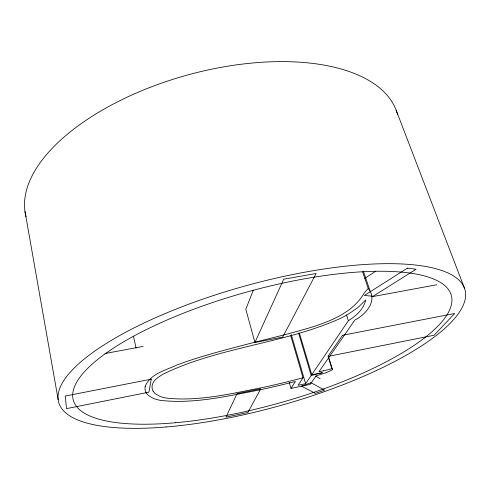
<?xml version="1.0" encoding="UTF-8"?>
<svg xmlns="http://www.w3.org/2000/svg" width="490" height="490" viewBox="0 0 490 490"><rect width="100%" height="100%" fill="white"/><g stroke="black" fill="none" stroke-linecap="round" stroke-linejoin="round"><path stroke-width="0.73" d="M145.15 386.365C150.32 373.741 165.877 370.262 177.123 364.921C198.805 356.855 221.211 350.963 243.579 345.138C267.221 338.927 291.115 333.604 314.464 326.316C333.304 320.062 353.517 311.334 363.96 293.443A85.762 26.295 -19.3 0 1 365.221 291.856L368.229 288.512L362.618 271.864M253.312 290.147L245.815 309.251L254.929 342.449L282.663 337.132L316.117 273.512L283.71 279.196L254.929 342.449M289.308 382.525L290.98 388.386L295.421 381.459L290.625 382.678A363.145 134.64 -17 0 1 258.377 390.187C226.319 396.312 193.544 404.121 160.738 400.404A78.308 22.393 -14.7 0 1 153.652 398.523L148.47 395.571L146.24 392.931M290.613 335.332L303.028 377.772L298.11 385.25L305.638 383.701L311.187 375.524L322.396 372.694L311.756 374.685L299.359 332.93M311.756 374.685L348.378 320.711C356.101 315.909 363.702 309.178 365.754 299.929L358.11 307.365L348.978 313.716A62.071 20.145 -16.7 0 1 340.066 318.586C283.532 343.809 219.434 346.846 163.562 373.937A42.495 12.311 -14.1 0 0 153.333 382.243L152.249 384.95A108.094 31.066 -15.3 0 0 153.064 391.155M364.836 278.332L375.622 271.276M332.33 369.227L331.853 368.633L328.024 369.705A35.788 9.635 -16.6 0 1 323.327 370.826M303.028 377.772L288.978 381.385A355.501 131.688 -17 0 1 262.891 387.48C231.157 393.611 198.732 401.671 166.226 398.07A71.791 20.525 -14.7 0 1 159.771 396.318L155.091 393.58L153.119 391.143M323.32 370.832L318.959 371.745L354.864 320.056C365.865 314.513 378.329 300.382 368.229 288.512M290.98 388.386L310.139 384.43L316.142 375.793L319.835 374.691A50.887 13.793 -16.3 0 0 326.156 372.663L331.975 370.054A4.116 1.066 -16.5 0 0 332.306 369.693L332.385 369.374M104.927 353.553L143.203 346.393M371.543 296.811L436.713 284.757M315.56 376.057L320.129 378.684M396.165 110.244L464.434 288.108M363.519 271.534L370.201 291.379M346.504 314.886L348.378 320.711M328.576 356.971L332.398 369.374M328.478 357.657L331.853 368.633M298.612 333.127L311.187 375.524M291.256 334.584L305.638 383.701M133.464 336.171L136.067 348.121M24.99 211.49L58.175 399.656M146.185 392.943A115.224 33.142 -15.3 0 1 145.205 386.353M26.062 216.745A192.65 93.927 -15.5 0 1 187.572 74.995A192.65 93.927 -15.5 0 1 397.574 114.599M151.245 379.168L148.911 392.178L66.499 408.629L65.256 396.043L151.245 379.168M237.056 393.648L225.945 417.137L247.879 412.513L260.766 388.791L237.056 393.648M342.51 335.289L327.92 356.438L434.122 335.234L454.677 313.478L342.51 335.289M407.417 268.122L364.364 295.464L373.086 296.266L416.096 269.249L407.417 268.122M311.034 382.751L301.375 386.114L315.395 393.36L324.662 390.169L311.034 382.751M166.22 426.974A210.786 62.328 -15.5 0 0 465.5 292.53A210.786 62.328 -15.5 0 0 153.762 318.518A210.786 62.328 -15.5 0 0 166.22 426.974M175.812 422.705A196.129 57.814 -15.5 0 0 451.694 297.105A196.129 57.814 -15.5 0 0 159.409 323.388A196.129 57.814 -15.5 0 0 175.812 422.705"/></g></svg>
